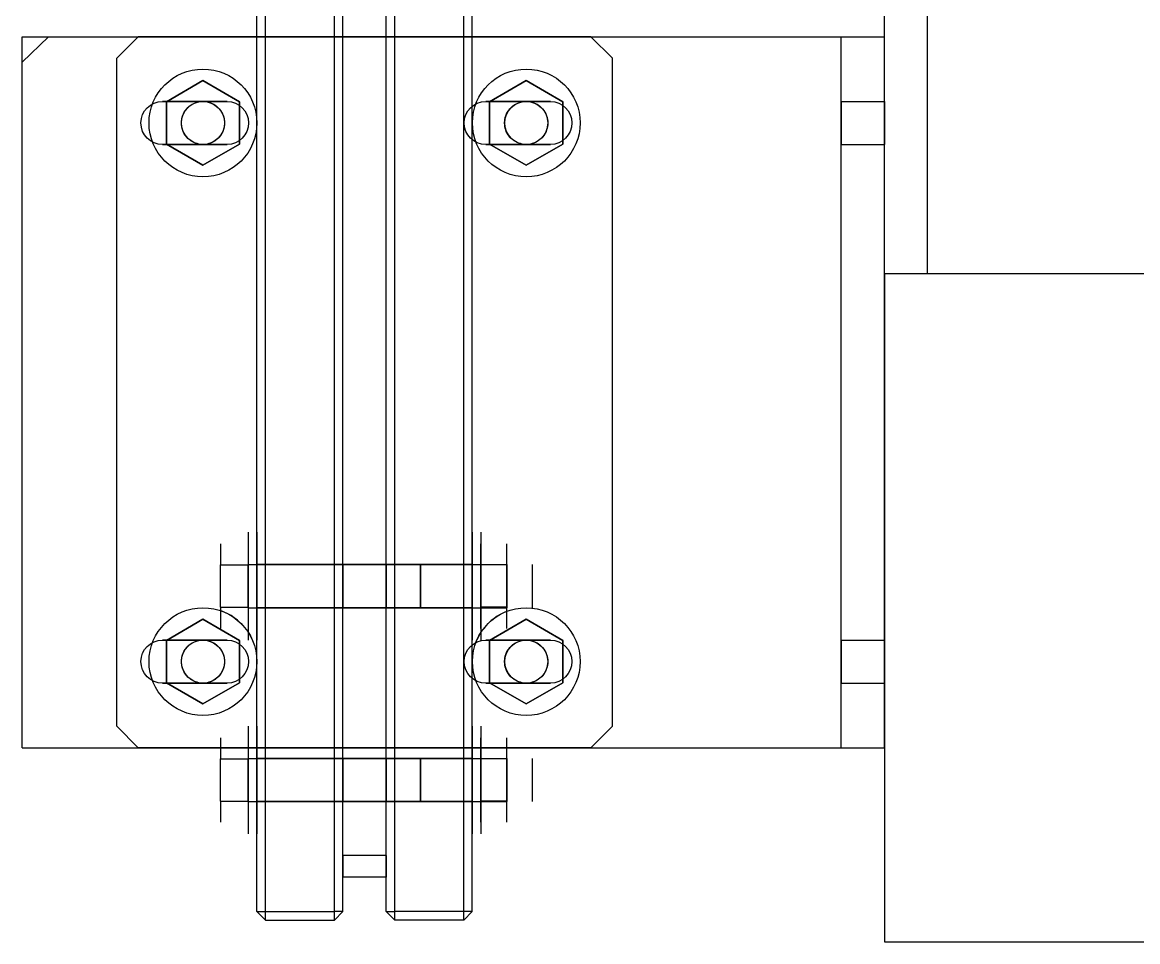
# Model space of a CAD drawing. Extents: x 0 to 2438, y 0 to 2056.
# Drawn here: x 1337.6 to 1467, y 1138.6 to 1245.3 of the extents above; entities that cross this region are included whole.
import ezdxf

# ---------------------------------------------------------------- set-up
doc = ezdxf.new("R2010")
doc.units = 0
doc.layers.get('0').update_dxf_attribs({"linetype": 'CONTINUOUS'})

msp = doc.modelspace()

# ---------------------------------------------------------------- linework, layer by layer
at = {"color": 253}
for p, q in [((1364.77, 1142.13), (1364.77, 1572.63)), ((1365.77, 1142.13), (1365.77, 1572.63)), ((1373.77, 1142.13), (1373.77, 1572.63)), ((1374.77, 1142.13), (1374.77, 1572.63)), ((1379.77, 1142.13), (1379.77, 1572.63)), ((1380.77, 1142.13), (1380.77, 1572.63)), ((1388.77, 1142.13), (1388.77, 1572.63)), ((1389.77, 1142.13), (1389.77, 1572.63)), ((1374.77, 1148.63), (1374.77, 1301.13)), ((1374.77, 1243.63), (1374.77, 1301.13)), ((1379.77, 1243.63), (1379.77, 1301.13)), ((1437.58, 1216.13), (1437.58, 1261.13)), ((1442.58, 1216.13), (1442.58, 1261.13)), ((1337.57, 1240.67), (1340.61, 1243.63)), ((1337.57, 1161.13), (1337.57, 1243.63)), ((1337.57, 1243.63), (1437.58, 1243.63)), ((1348.52, 1241.13), (1351.02, 1243.63)), ((1403.52, 1243.63), (1351.02, 1243.63)), ((1403.52, 1243.63), (1351.02, 1243.63)), ((1364.77, 1243.63), (1374.77, 1243.63)), ((1374.77, 1161.13), (1374.77, 1243.63)), ((1374.77, 1243.63), (1379.77, 1243.63)), ((1379.77, 1243.63), (1389.77, 1243.63)), ((1379.77, 1161.13), (1379.77, 1243.63)), ((1403.52, 1243.63), (1406.02, 1241.13)), ((1432.57, 1161.13), (1432.57, 1243.63)), ((1437.58, 1161.13), (1437.58, 1243.63)), ((1437.58, 1161.13), (1437.58, 1243.63)), ((1348.52, 1163.63), (1348.52, 1241.13)), ((1406.02, 1163.63), (1406.02, 1241.13)), ((1354.28, 1236.09), (1358.53, 1238.54)), ((1354.28, 1236.09), (1358.53, 1238.54)), ((1358.53, 1238.54), (1354.28, 1236.09)), ((1362.78, 1236.09), (1358.53, 1238.54)), ((1362.78, 1236.09), (1358.53, 1238.54)), ((1358.53, 1238.54), (1362.78, 1236.09)), ((1391.78, 1236.09), (1396.03, 1238.54)), ((1391.78, 1236.09), (1396.03, 1238.54)), ((1396.03, 1238.54), (1391.78, 1236.09)), ((1400.28, 1236.09), (1396.03, 1238.54)), ((1400.28, 1236.09), (1396.03, 1238.54)), ((1396.03, 1238.54), (1400.28, 1236.09)), ((1361.33, 1236.13), (1353.83, 1236.13)), ((1353.83, 1236.13), (1361.33, 1236.13)), ((1354.28, 1236.09), (1354.28, 1231.18)), ((1354.28, 1236.09), (1354.28, 1231.18)), ((1354.28, 1231.18), (1354.28, 1236.09)), ((1362.78, 1236.09), (1362.78, 1231.18)), ((1362.78, 1236.09), (1362.78, 1231.18)), ((1362.78, 1231.18), (1362.78, 1236.09)), ((1398.83, 1236.13), (1391.33, 1236.13)), ((1391.33, 1236.13), (1398.83, 1236.13)), ((1391.78, 1236.09), (1391.78, 1231.18)), ((1391.78, 1236.09), (1391.78, 1231.18)), ((1391.78, 1231.18), (1391.78, 1236.09)), ((1400.28, 1236.09), (1400.28, 1231.18)), ((1400.28, 1236.09), (1400.28, 1231.18)), ((1400.28, 1231.18), (1400.28, 1236.09)), ((1432.57, 1236.13), (1432.57, 1231.13)), ((1432.57, 1236.13), (1437.58, 1236.13)), ((1432.57, 1236.13), (1437.58, 1236.13)), ((1432.57, 1231.13), (1432.57, 1236.13)), ((1437.58, 1236.13), (1437.58, 1231.13)), ((1437.58, 1231.13), (1437.58, 1236.13)), ((1361.33, 1231.13), (1353.83, 1231.13)), ((1353.83, 1231.13), (1361.33, 1231.13)), ((1358.53, 1228.73), (1354.28, 1231.18)), ((1358.53, 1228.73), (1354.28, 1231.18)), ((1354.28, 1231.18), (1358.53, 1228.73)), ((1358.53, 1228.73), (1362.78, 1231.18)), ((1358.53, 1228.73), (1362.78, 1231.18)), ((1362.78, 1231.18), (1358.53, 1228.73)), ((1398.83, 1231.13), (1391.33, 1231.13)), ((1391.33, 1231.13), (1398.83, 1231.13)), ((1396.03, 1228.73), (1391.78, 1231.18)), ((1396.03, 1228.73), (1391.78, 1231.18)), ((1391.78, 1231.18), (1396.03, 1228.73)), ((1396.03, 1228.73), (1400.28, 1231.18)), ((1396.03, 1228.73), (1400.28, 1231.18)), ((1400.28, 1231.18), (1396.03, 1228.73)), ((1432.57, 1231.13), (1437.58, 1231.13)), ((1432.57, 1231.13), (1437.58, 1231.13)), ((1442.58, 1216.13), (1437.58, 1216.13)), ((2437.57, 1216.13), (1437.58, 1216.13)), ((1437.58, 1216.13), (1437.58, 1138.63)), ((1363.77, 1186.13), (1363.77, 1173.63)), ((1364.77, 1179.88), (1364.77, 1186.13)), ((1364.77, 1186.13), (1364.77, 1173.63)), ((1389.77, 1179.88), (1389.77, 1186.13)), ((1389.77, 1186.13), (1389.77, 1173.63)), ((1390.77, 1186.13), (1390.77, 1173.63)), ((1360.57, 1184.79), (1360.57, 1182.34)), ((1363.77, 1184.79), (1363.77, 1182.34)), ((1363.77, 1184.79), (1363.77, 1182.34)), ((1390.77, 1182.34), (1390.77, 1184.79)), ((1390.77, 1182.34), (1390.77, 1184.79)), ((1393.77, 1182.34), (1393.77, 1184.79)), ((1360.57, 1177.43), (1360.57, 1182.34)), ((1360.57, 1182.34), (1363.77, 1182.34)), ((1363.77, 1179.88), (1363.77, 1182.38)), ((1363.77, 1182.38), (1363.77, 1177.38)), ((1363.77, 1182.34), (1363.77, 1182.38)), ((1363.77, 1182.38), (1363.77, 1182.34)), ((1363.77, 1182.38), (1364.77, 1182.38)), ((1363.77, 1182.38), (1383.77, 1182.38)), ((1363.77, 1182.34), (1363.77, 1181.52)), ((1363.77, 1181.52), (1363.77, 1182.34)), ((1363.77, 1177.43), (1363.77, 1182.34)), ((1363.77, 1177.43), (1363.77, 1182.34)), ((1363.77, 1181.52), (1363.77, 1180.7)), ((1363.77, 1180.7), (1363.77, 1181.52)), ((1364.77, 1179.88), (1364.77, 1182.38)), ((1364.77, 1182.38), (1364.77, 1177.38)), ((1364.77, 1179.88), (1364.77, 1182.38)), ((1364.77, 1182.38), (1364.77, 1177.38)), ((1374.77, 1182.38), (1364.77, 1182.38)), ((1374.77, 1179.88), (1374.77, 1182.38)), ((1374.77, 1182.38), (1374.77, 1177.38)), ((1374.77, 1179.88), (1374.77, 1182.38)), ((1374.77, 1182.38), (1374.77, 1177.38)), ((1379.77, 1182.38), (1374.77, 1182.38)), ((1379.77, 1179.88), (1379.77, 1182.38)), ((1379.77, 1182.38), (1379.77, 1177.38)), ((1379.77, 1179.88), (1379.77, 1182.38)), ((1379.77, 1182.38), (1379.77, 1177.38)), ((1389.77, 1182.38), (1379.77, 1182.38)), ((1383.77, 1177.38), (1383.77, 1182.38)), ((1383.77, 1182.38), (1383.77, 1179.88)), ((1383.77, 1182.38), (1393.77, 1182.38)), ((1389.77, 1179.88), (1389.77, 1182.38)), ((1389.77, 1182.38), (1389.77, 1177.38)), ((1389.77, 1179.88), (1389.77, 1182.38)), ((1389.77, 1182.38), (1389.77, 1177.38)), ((1389.77, 1182.38), (1390.77, 1182.38)), ((1390.77, 1179.88), (1390.77, 1182.38)), ((1390.77, 1182.38), (1390.77, 1177.38)), ((1390.77, 1179.88), (1390.77, 1182.38)), ((1390.77, 1182.38), (1390.77, 1177.38)), ((1390.77, 1182.38), (1393.77, 1182.38)), ((1390.77, 1182.34), (1390.77, 1177.43)), ((1393.77, 1182.34), (1390.77, 1182.34)), ((1390.77, 1182.34), (1390.77, 1177.43)), ((1393.77, 1179.88), (1393.77, 1182.38)), ((1393.77, 1182.38), (1393.77, 1177.38)), ((1393.77, 1182.34), (1393.77, 1177.43)), ((1396.77, 1177.38), (1396.77, 1182.38)), ((1363.77, 1180.7), (1363.77, 1179.88)), ((1363.77, 1179.07), (1363.77, 1180.7)), ((1363.77, 1177.38), (1363.77, 1179.88)), ((1363.77, 1179.88), (1363.77, 1179.07)), ((1363.77, 1178.24), (1363.77, 1179.07)), ((1363.77, 1179.07), (1363.77, 1178.24)), ((1364.77, 1177.38), (1364.77, 1179.88)), ((1364.77, 1173.63), (1364.77, 1179.88)), ((1364.77, 1177.38), (1364.77, 1179.88)), ((1374.77, 1177.38), (1374.77, 1179.88)), ((1374.77, 1177.38), (1374.77, 1179.88)), ((1379.77, 1177.38), (1379.77, 1179.88)), ((1379.77, 1177.38), (1379.77, 1179.88)), ((1383.77, 1179.88), (1383.77, 1177.38)), ((1389.77, 1177.38), (1389.77, 1179.88)), ((1389.77, 1173.63), (1389.77, 1179.88)), ((1389.77, 1177.38), (1389.77, 1179.88)), ((1390.77, 1177.38), (1390.77, 1179.88)), ((1390.77, 1177.38), (1390.77, 1179.88)), ((1393.77, 1177.38), (1393.77, 1179.88)), ((1360.57, 1177.43), (1360.57, 1174.98)), ((1360.57, 1177.43), (1363.77, 1177.43)), ((1363.77, 1177.43), (1363.77, 1178.24)), ((1363.77, 1178.24), (1363.77, 1177.43)), ((1363.77, 1177.43), (1363.77, 1177.38)), ((1363.77, 1177.38), (1363.77, 1177.43)), ((1363.77, 1177.43), (1363.77, 1174.98)), ((1363.77, 1177.43), (1363.77, 1174.98)), ((1393.77, 1177.43), (1390.77, 1177.43)), ((1390.77, 1174.98), (1390.77, 1177.43)), ((1390.77, 1174.98), (1390.77, 1177.43)), ((1393.77, 1174.98), (1393.77, 1177.43)), ((1363.77, 1177.38), (1364.77, 1177.38)), ((1363.77, 1177.38), (1383.77, 1177.38)), ((1374.77, 1177.38), (1364.77, 1177.38)), ((1379.77, 1177.38), (1374.77, 1177.38)), ((1389.77, 1177.38), (1379.77, 1177.38)), ((1383.77, 1177.38), (1393.77, 1177.38)), ((1389.77, 1177.38), (1390.77, 1177.38)), ((1390.77, 1177.38), (1393.77, 1177.38)), ((1354.28, 1173.59), (1358.53, 1176.04)), ((1354.28, 1173.59), (1358.53, 1176.04)), ((1358.53, 1176.04), (1354.28, 1173.59)), ((1362.78, 1173.59), (1358.53, 1176.04)), ((1362.78, 1173.59), (1358.53, 1176.04)), ((1358.53, 1176.04), (1362.78, 1173.59)), ((1391.78, 1173.59), (1396.03, 1176.04)), ((1391.78, 1173.59), (1396.03, 1176.04)), ((1396.03, 1176.04), (1391.78, 1173.59)), ((1400.28, 1173.59), (1396.03, 1176.04)), ((1400.28, 1173.59), (1396.03, 1176.04)), ((1396.03, 1176.04), (1400.28, 1173.59)), ((1361.33, 1173.63), (1353.83, 1173.63)), ((1353.83, 1173.63), (1361.33, 1173.63)), ((1354.28, 1173.59), (1354.28, 1168.68)), ((1354.28, 1173.59), (1354.28, 1168.68)), ((1354.28, 1168.68), (1354.28, 1173.59)), ((1362.78, 1173.59), (1362.78, 1168.68)), ((1362.78, 1173.59), (1362.78, 1168.68)), ((1362.78, 1168.68), (1362.78, 1173.59)), ((1398.83, 1173.63), (1391.33, 1173.63)), ((1391.33, 1173.63), (1398.83, 1173.63)), ((1391.78, 1173.59), (1391.78, 1168.68)), ((1391.78, 1173.59), (1391.78, 1168.68)), ((1391.78, 1168.68), (1391.78, 1173.59)), ((1400.28, 1173.59), (1400.28, 1168.68)), ((1400.28, 1173.59), (1400.28, 1168.68)), ((1400.28, 1168.68), (1400.28, 1173.59)), ((1432.57, 1173.63), (1432.57, 1168.63)), ((1432.57, 1173.63), (1437.58, 1173.63)), ((1432.57, 1173.63), (1437.58, 1173.63)), ((1432.57, 1168.63), (1432.57, 1173.63)), ((1437.58, 1173.63), (1437.58, 1168.63)), ((1437.58, 1168.63), (1437.58, 1173.63)), ((1361.33, 1168.63), (1353.83, 1168.63)), ((1353.83, 1168.63), (1361.33, 1168.63)), ((1358.53, 1166.23), (1354.28, 1168.68)), ((1358.53, 1166.23), (1354.28, 1168.68)), ((1354.28, 1168.68), (1358.53, 1166.23)), ((1358.53, 1166.23), (1362.78, 1168.68)), ((1358.53, 1166.23), (1362.78, 1168.68)), ((1362.78, 1168.68), (1358.53, 1166.23)), ((1398.83, 1168.63), (1391.33, 1168.63)), ((1391.33, 1168.63), (1398.83, 1168.63)), ((1396.03, 1166.23), (1391.78, 1168.68)), ((1396.03, 1166.23), (1391.78, 1168.68)), ((1391.78, 1168.68), (1396.03, 1166.23)), ((1396.03, 1166.23), (1400.28, 1168.68)), ((1396.03, 1166.23), (1400.28, 1168.68)), ((1400.28, 1168.68), (1396.03, 1166.23)), ((1432.57, 1168.63), (1437.58, 1168.63)), ((1432.57, 1168.63), (1437.58, 1168.63)), ((1348.52, 1163.63), (1351.02, 1161.13)), ((1363.77, 1163.63), (1363.77, 1151.13)), ((1364.77, 1157.38), (1364.77, 1163.63)), ((1364.77, 1163.63), (1364.77, 1151.13)), ((1389.77, 1157.38), (1389.77, 1163.63)), ((1389.77, 1163.63), (1389.77, 1151.13)), ((1390.77, 1163.63), (1390.77, 1151.13)), ((1403.52, 1161.13), (1406.02, 1163.63)), ((1360.57, 1162.29), (1360.57, 1159.84)), ((1363.77, 1162.29), (1363.77, 1159.84)), ((1363.77, 1162.29), (1363.77, 1159.84)), ((1390.77, 1159.84), (1390.77, 1162.29)), ((1390.77, 1159.84), (1390.77, 1162.29)), ((1393.77, 1159.84), (1393.77, 1162.29)), ((1337.57, 1161.13), (1437.58, 1161.13)), ((1403.52, 1161.13), (1351.02, 1161.13)), ((1351.02, 1161.13), (1403.52, 1161.13)), ((1374.77, 1161.13), (1360.57, 1161.13)), ((1379.77, 1161.13), (1374.77, 1161.13)), ((1374.77, 1148.63), (1374.77, 1161.13)), ((1393.77, 1161.13), (1379.77, 1161.13)), ((1379.77, 1148.63), (1379.77, 1161.13)), ((1360.57, 1154.93), (1360.57, 1159.84)), ((1360.57, 1159.84), (1363.77, 1159.84)), ((1363.77, 1157.38), (1363.77, 1159.88)), ((1363.77, 1159.88), (1363.77, 1154.88)), ((1363.77, 1159.84), (1363.77, 1159.88)), ((1363.77, 1159.88), (1363.77, 1159.84)), ((1363.77, 1159.88), (1364.77, 1159.88)), ((1363.77, 1159.88), (1383.77, 1159.88)), ((1363.77, 1159.84), (1363.77, 1159.03)), ((1363.77, 1159.03), (1363.77, 1159.84)), ((1363.77, 1154.93), (1363.77, 1159.84)), ((1363.77, 1154.93), (1363.77, 1159.84)), ((1364.77, 1157.38), (1364.77, 1159.88)), ((1364.77, 1159.88), (1364.77, 1154.88)), ((1364.77, 1157.38), (1364.77, 1159.88)), ((1364.77, 1159.88), (1364.77, 1154.88)), ((1374.77, 1159.88), (1364.77, 1159.88)), ((1374.77, 1157.38), (1374.77, 1159.88)), ((1374.77, 1159.88), (1374.77, 1154.88)), ((1374.77, 1157.38), (1374.77, 1159.88)), ((1374.77, 1159.88), (1374.77, 1154.88)), ((1379.77, 1159.88), (1374.77, 1159.88)), ((1379.77, 1157.38), (1379.77, 1159.88)), ((1379.77, 1159.88), (1379.77, 1154.88)), ((1379.77, 1157.38), (1379.77, 1159.88)), ((1379.77, 1159.88), (1379.77, 1154.88)), ((1389.77, 1159.88), (1379.77, 1159.88)), ((1383.77, 1154.88), (1383.77, 1159.88)), ((1383.77, 1159.88), (1383.77, 1157.38)), ((1383.77, 1159.88), (1393.77, 1159.88)), ((1389.77, 1157.38), (1389.77, 1159.88)), ((1389.77, 1159.88), (1389.77, 1154.88)), ((1389.77, 1157.38), (1389.77, 1159.88)), ((1389.77, 1159.88), (1389.77, 1154.88)), ((1389.77, 1159.88), (1390.77, 1159.88)), ((1390.77, 1157.38), (1390.77, 1159.88)), ((1390.77, 1159.88), (1390.77, 1154.88)), ((1390.77, 1157.38), (1390.77, 1159.88)), ((1390.77, 1159.88), (1390.77, 1154.88)), ((1390.77, 1159.88), (1393.77, 1159.88)), ((1390.77, 1159.84), (1390.77, 1154.93)), ((1393.77, 1159.84), (1390.77, 1159.84)), ((1390.77, 1159.84), (1390.77, 1154.93)), ((1393.77, 1157.38), (1393.77, 1159.88)), ((1393.77, 1159.88), (1393.77, 1154.88)), ((1393.77, 1159.84), (1393.77, 1154.93)), ((1396.77, 1154.88), (1396.77, 1159.88)), ((1363.77, 1159.03), (1363.77, 1158.19)), ((1363.77, 1158.19), (1363.77, 1159.03)), ((1363.77, 1158.19), (1363.77, 1157.38)), ((1363.77, 1156.57), (1363.77, 1158.19)), ((1363.77, 1154.88), (1363.77, 1157.38)), ((1363.77, 1157.38), (1363.77, 1156.57)), ((1364.77, 1154.88), (1364.77, 1157.38)), ((1364.77, 1151.13), (1364.77, 1157.38)), ((1364.77, 1154.88), (1364.77, 1157.38)), ((1374.77, 1154.88), (1374.77, 1157.38)), ((1374.77, 1154.88), (1374.77, 1157.38)), ((1379.77, 1154.88), (1379.77, 1157.38)), ((1379.77, 1154.88), (1379.77, 1157.38)), ((1383.77, 1157.38), (1383.77, 1154.88)), ((1389.77, 1154.88), (1389.77, 1157.38)), ((1389.77, 1151.13), (1389.77, 1157.38)), ((1389.77, 1154.88), (1389.77, 1157.38)), ((1390.77, 1154.88), (1390.77, 1157.38)), ((1390.77, 1154.88), (1390.77, 1157.38)), ((1393.77, 1154.88), (1393.77, 1157.38)), ((1363.77, 1155.74), (1363.77, 1156.57)), ((1363.77, 1156.57), (1363.77, 1155.74)), ((1363.77, 1154.93), (1363.77, 1155.74)), ((1363.77, 1155.74), (1363.77, 1154.93)), ((1360.57, 1154.93), (1360.57, 1152.48)), ((1360.57, 1154.93), (1363.77, 1154.93)), ((1363.77, 1154.93), (1363.77, 1154.88)), ((1363.77, 1154.88), (1363.77, 1154.93)), ((1363.77, 1154.93), (1363.77, 1152.48)), ((1363.77, 1154.93), (1363.77, 1152.48)), ((1363.77, 1154.88), (1364.77, 1154.88)), ((1363.77, 1154.88), (1383.77, 1154.88)), ((1374.77, 1154.88), (1364.77, 1154.88)), ((1379.77, 1154.88), (1374.77, 1154.88)), ((1389.77, 1154.88), (1379.77, 1154.88)), ((1383.77, 1154.88), (1393.77, 1154.88)), ((1389.77, 1154.88), (1390.77, 1154.88)), ((1393.77, 1154.93), (1390.77, 1154.93)), ((1390.77, 1152.48), (1390.77, 1154.93)), ((1390.77, 1152.48), (1390.77, 1154.93)), ((1390.77, 1154.88), (1393.77, 1154.88)), ((1393.77, 1152.48), (1393.77, 1154.93)), ((1374.77, 1148.63), (1374.77, 1146.13)), ((1379.77, 1148.63), (1374.77, 1148.63)), ((1379.77, 1148.63), (1379.77, 1146.13)), ((1379.77, 1146.13), (1374.77, 1146.13)), ((1365.77, 1141.13), (1364.77, 1142.13)), ((1364.77, 1142.13), (1365.77, 1142.13)), ((1365.77, 1141.13), (1365.77, 1142.13)), ((1365.77, 1142.13), (1373.77, 1142.13)), ((1373.77, 1141.13), (1373.77, 1142.13)), ((1373.77, 1141.13), (1374.77, 1142.13)), ((1374.77, 1142.13), (1373.77, 1142.13)), ((1380.77, 1141.13), (1379.77, 1142.13)), ((1379.77, 1142.13), (1380.77, 1142.13)), ((1388.77, 1142.13), (1380.77, 1142.13)), ((1380.77, 1141.13), (1380.77, 1142.13)), ((1388.77, 1141.13), (1389.77, 1142.13)), ((1389.77, 1142.13), (1388.77, 1142.13)), ((1388.77, 1141.13), (1388.77, 1142.13)), ((1365.77, 1141.13), (1373.77, 1141.13)), ((1388.77, 1141.13), (1380.77, 1141.13)), ((1437.58, 1138.63), (2437.57, 1138.63))]:
    msp.add_line(p, q, dxfattribs=at)
for points in [[(1352.27, 1233.63), (1352.27, 1237.09), (1355.08, 1239.88), (1358.53, 1239.88)], [(1352.27, 1233.63), (1352.27, 1237.09), (1355.08, 1239.88), (1358.53, 1239.88)], [(1352.27, 1233.63), (1352.27, 1237.09), (1355.08, 1239.88), (1358.53, 1239.88)], [(1358.53, 1239.88), (1361.98, 1239.88), (1364.78, 1237.09), (1364.78, 1233.63)], [(1358.53, 1239.88), (1361.98, 1239.88), (1364.78, 1237.09), (1364.78, 1233.63)], [(1358.53, 1239.88), (1361.98, 1239.88), (1364.78, 1237.09), (1364.78, 1233.63)], [(1389.78, 1233.63), (1389.78, 1237.09), (1392.57, 1239.88), (1396.03, 1239.88)], [(1389.78, 1233.63), (1389.78, 1237.09), (1392.57, 1239.88), (1396.03, 1239.88)], [(1389.78, 1233.63), (1389.78, 1237.09), (1392.57, 1239.88), (1396.03, 1239.88)], [(1396.03, 1239.88), (1399.48, 1239.88), (1402.28, 1237.09), (1402.28, 1233.63)], [(1396.03, 1239.88), (1399.48, 1239.88), (1402.28, 1237.09), (1402.28, 1233.63)], [(1396.03, 1239.88), (1399.48, 1239.88), (1402.28, 1237.09), (1402.28, 1233.63)], [(1351.33, 1233.63), (1351.33, 1235.02), (1352.44, 1236.13), (1353.83, 1236.13)], [(1351.33, 1233.63), (1351.33, 1235.02), (1352.44, 1236.13), (1353.83, 1236.13)], [(1356.02, 1233.63), (1356.02, 1235.02), (1357.14, 1236.13), (1358.53, 1236.13)], [(1356.02, 1233.63), (1356.02, 1235.02), (1357.14, 1236.13), (1358.53, 1236.13)], [(1356.02, 1233.63), (1356.02, 1235.02), (1357.14, 1236.13), (1358.53, 1236.13)], [(1356.02, 1233.63), (1356.02, 1235.02), (1357.14, 1236.13), (1358.53, 1236.13)], [(1356.02, 1233.63), (1356.02, 1235.02), (1357.14, 1236.13), (1358.53, 1236.13)], [(1356.02, 1233.63), (1356.02, 1235.02), (1357.14, 1236.13), (1358.53, 1236.13)], [(1356.02, 1233.63), (1356.02, 1235.02), (1357.14, 1236.13), (1358.53, 1236.13)], [(1356.02, 1233.63), (1356.02, 1235.02), (1357.14, 1236.13), (1358.52, 1236.13)], [(1356.02, 1233.63), (1356.02, 1235.02), (1357.14, 1236.13), (1358.52, 1236.13)], [(1356.64, 1235.28), (1357.01, 1235.7), (1357.5, 1235.98), (1358.05, 1236.09)], [(1358.05, 1236.09), (1358.36, 1236.15), (1358.69, 1236.15), (1359.01, 1236.09)], [(1358.52, 1236.13), (1359.9, 1236.13), (1361.02, 1235.02), (1361.02, 1233.63)], [(1358.52, 1236.13), (1359.9, 1236.13), (1361.02, 1235.02), (1361.02, 1233.63)], [(1358.53, 1236.13), (1359.91, 1236.13), (1361.03, 1235.02), (1361.03, 1233.63)], [(1358.53, 1236.13), (1359.91, 1236.13), (1361.03, 1235.02), (1361.03, 1233.63)], [(1358.53, 1236.13), (1359.91, 1236.13), (1361.03, 1235.02), (1361.03, 1233.63)], [(1358.53, 1236.13), (1359.91, 1236.13), (1361.03, 1235.02), (1361.03, 1233.63)], [(1358.53, 1236.13), (1359.91, 1236.13), (1361.03, 1235.02), (1361.03, 1233.63)], [(1358.53, 1236.13), (1359.91, 1236.13), (1361.03, 1235.02), (1361.03, 1233.63)], [(1358.53, 1236.13), (1359.91, 1236.13), (1361.03, 1235.02), (1361.03, 1233.63)], [(1359.01, 1236.09), (1359.55, 1235.98), (1360.05, 1235.7), (1360.41, 1235.28)], [(1361.33, 1236.13), (1362.71, 1236.13), (1363.82, 1235.02), (1363.82, 1233.63)], [(1361.33, 1236.13), (1362.71, 1236.13), (1363.82, 1235.02), (1363.82, 1233.63)], [(1388.83, 1233.63), (1388.83, 1235.02), (1389.94, 1236.13), (1391.33, 1236.13)], [(1388.83, 1233.63), (1388.83, 1235.02), (1389.94, 1236.13), (1391.33, 1236.13)], [(1393.52, 1233.63), (1393.52, 1235.02), (1394.64, 1236.13), (1396.02, 1236.13)], [(1393.52, 1233.63), (1393.52, 1235.02), (1394.64, 1236.13), (1396.02, 1236.13)], [(1393.53, 1233.63), (1393.53, 1235.02), (1394.64, 1236.13), (1396.03, 1236.13)], [(1393.53, 1233.63), (1393.53, 1235.02), (1394.64, 1236.13), (1396.03, 1236.13)], [(1393.53, 1233.63), (1393.53, 1235.02), (1394.64, 1236.13), (1396.03, 1236.13)], [(1393.53, 1233.63), (1393.53, 1235.02), (1394.64, 1236.13), (1396.03, 1236.13)], [(1393.53, 1233.63), (1393.53, 1235.02), (1394.64, 1236.13), (1396.03, 1236.13)], [(1393.53, 1233.63), (1393.53, 1235.02), (1394.64, 1236.13), (1396.03, 1236.13)], [(1393.53, 1233.63), (1393.53, 1235.02), (1394.64, 1236.13), (1396.03, 1236.13)], [(1394.14, 1235.28), (1394.51, 1235.7), (1395, 1235.98), (1395.55, 1236.09)], [(1395.55, 1236.09), (1395.86, 1236.15), (1396.19, 1236.15), (1396.51, 1236.09)], [(1396.02, 1236.13), (1397.4, 1236.13), (1398.52, 1235.02), (1398.52, 1233.63)], [(1396.02, 1236.13), (1397.4, 1236.13), (1398.52, 1235.02), (1398.52, 1233.63)], [(1396.03, 1236.13), (1397.41, 1236.13), (1398.52, 1235.02), (1398.52, 1233.63)], [(1396.03, 1236.13), (1397.41, 1236.13), (1398.52, 1235.02), (1398.52, 1233.63)], [(1396.03, 1236.13), (1397.41, 1236.13), (1398.52, 1235.02), (1398.52, 1233.63)], [(1396.03, 1236.13), (1397.41, 1236.13), (1398.52, 1235.02), (1398.52, 1233.63)], [(1396.03, 1236.13), (1397.41, 1236.13), (1398.52, 1235.02), (1398.52, 1233.63)], [(1396.03, 1236.13), (1397.41, 1236.13), (1398.52, 1235.02), (1398.52, 1233.63)], [(1396.03, 1236.13), (1397.41, 1236.13), (1398.52, 1235.02), (1398.52, 1233.63)], [(1396.51, 1236.09), (1397.05, 1235.98), (1397.55, 1235.7), (1397.91, 1235.28)], [(1398.83, 1236.13), (1400.21, 1236.13), (1401.33, 1235.02), (1401.33, 1233.63)], [(1398.83, 1236.13), (1400.21, 1236.13), (1401.33, 1235.02), (1401.33, 1233.63)], [(1356.16, 1232.82), (1355.98, 1233.35), (1355.98, 1233.92), (1356.16, 1234.45)], [(1356.16, 1234.45), (1356.27, 1234.75), (1356.43, 1235.03), (1356.64, 1235.28)], [(1360.41, 1235.28), (1360.62, 1235.03), (1360.79, 1234.75), (1360.89, 1234.45)], [(1360.89, 1234.45), (1360.98, 1234.18), (1361.03, 1233.91), (1361.03, 1233.63)], [(1393.66, 1232.82), (1393.48, 1233.35), (1393.48, 1233.92), (1393.66, 1234.45)], [(1393.66, 1234.45), (1393.77, 1234.75), (1393.93, 1235.03), (1394.14, 1235.28)], [(1397.91, 1235.28), (1398.12, 1235.03), (1398.28, 1234.75), (1398.39, 1234.45)], [(1398.39, 1234.45), (1398.48, 1234.18), (1398.52, 1233.91), (1398.52, 1233.63)], [(1353.83, 1231.13), (1352.44, 1231.13), (1351.33, 1232.25), (1351.33, 1233.63)], [(1353.83, 1231.13), (1352.44, 1231.13), (1351.33, 1232.25), (1351.33, 1233.63)], [(1358.53, 1227.38), (1355.08, 1227.38), (1352.27, 1230.18), (1352.27, 1233.63)], [(1358.53, 1227.38), (1355.08, 1227.38), (1352.27, 1230.18), (1352.27, 1233.63)], [(1358.53, 1227.38), (1355.08, 1227.38), (1352.27, 1230.18), (1352.27, 1233.63)], [(1358.53, 1231.13), (1357.14, 1231.13), (1356.02, 1232.25), (1356.02, 1233.63)], [(1358.53, 1231.13), (1357.14, 1231.13), (1356.02, 1232.25), (1356.02, 1233.63)], [(1358.53, 1231.13), (1357.14, 1231.13), (1356.02, 1232.25), (1356.02, 1233.63)], [(1358.53, 1231.13), (1357.14, 1231.13), (1356.02, 1232.25), (1356.02, 1233.63)], [(1358.53, 1231.13), (1357.14, 1231.13), (1356.02, 1232.25), (1356.02, 1233.63)], [(1358.53, 1231.13), (1357.14, 1231.13), (1356.02, 1232.25), (1356.02, 1233.63)], [(1358.53, 1231.13), (1357.14, 1231.13), (1356.02, 1232.25), (1356.02, 1233.63)], [(1358.52, 1231.13), (1357.14, 1231.13), (1356.02, 1232.25), (1356.02, 1233.63)], [(1358.52, 1231.13), (1357.14, 1231.13), (1356.02, 1232.25), (1356.02, 1233.63)], [(1361.02, 1233.63), (1361.02, 1232.25), (1359.9, 1231.13), (1358.52, 1231.13)], [(1361.02, 1233.63), (1361.02, 1232.25), (1359.9, 1231.13), (1358.52, 1231.13)], [(1364.78, 1233.63), (1364.78, 1230.18), (1361.98, 1227.38), (1358.53, 1227.38)], [(1361.03, 1233.63), (1361.03, 1232.25), (1359.91, 1231.13), (1358.53, 1231.13)], [(1361.03, 1233.63), (1361.03, 1232.25), (1359.91, 1231.13), (1358.53, 1231.13)], [(1361.03, 1233.63), (1361.03, 1232.25), (1359.91, 1231.13), (1358.53, 1231.13)], [(1361.03, 1233.63), (1361.03, 1232.25), (1359.91, 1231.13), (1358.53, 1231.13)], [(1364.78, 1233.63), (1364.78, 1230.18), (1361.98, 1227.38), (1358.53, 1227.38)], [(1364.78, 1233.63), (1364.78, 1230.18), (1361.98, 1227.38), (1358.53, 1227.38)], [(1361.03, 1233.63), (1361.03, 1232.25), (1359.91, 1231.13), (1358.53, 1231.13)], [(1361.03, 1233.63), (1361.03, 1232.25), (1359.91, 1231.13), (1358.53, 1231.13)], [(1361.03, 1233.63), (1361.03, 1232.25), (1359.91, 1231.13), (1358.53, 1231.13)], [(1361.03, 1233.63), (1361.03, 1233.36), (1360.98, 1233.09), (1360.89, 1232.82)], [(1363.82, 1233.63), (1363.82, 1232.25), (1362.71, 1231.13), (1361.33, 1231.13)], [(1363.82, 1233.63), (1363.82, 1232.25), (1362.71, 1231.13), (1361.33, 1231.13)], [(1364.78, 1233.63), (1364.78, 1233.72), (1364.77, 1233.8), (1364.77, 1233.88)], [(1364.77, 1233.39), (1364.77, 1233.47), (1364.78, 1233.55), (1364.78, 1233.63)], [(1391.33, 1231.13), (1389.94, 1231.13), (1388.83, 1232.25), (1388.83, 1233.63)], [(1391.33, 1231.13), (1389.94, 1231.13), (1388.83, 1232.25), (1388.83, 1233.63)], [(1396.03, 1227.38), (1392.57, 1227.38), (1389.78, 1230.18), (1389.78, 1233.63)], [(1396.03, 1227.38), (1392.57, 1227.38), (1389.78, 1230.18), (1389.78, 1233.63)], [(1396.03, 1227.38), (1392.57, 1227.38), (1389.78, 1230.18), (1389.78, 1233.63)], [(1396.02, 1231.13), (1394.64, 1231.13), (1393.52, 1232.25), (1393.52, 1233.63)], [(1396.02, 1231.13), (1394.64, 1231.13), (1393.52, 1232.25), (1393.52, 1233.63)], [(1396.03, 1231.13), (1394.64, 1231.13), (1393.53, 1232.25), (1393.53, 1233.63)], [(1396.03, 1231.13), (1394.64, 1231.13), (1393.53, 1232.25), (1393.53, 1233.63)], [(1396.03, 1231.13), (1394.64, 1231.13), (1393.53, 1232.25), (1393.53, 1233.63)], [(1396.03, 1231.13), (1394.64, 1231.13), (1393.53, 1232.25), (1393.53, 1233.63)], [(1396.03, 1231.13), (1394.64, 1231.13), (1393.53, 1232.25), (1393.53, 1233.63)], [(1396.03, 1231.13), (1394.64, 1231.13), (1393.53, 1232.25), (1393.53, 1233.63)], [(1396.03, 1231.13), (1394.64, 1231.13), (1393.53, 1232.25), (1393.53, 1233.63)], [(1398.52, 1233.63), (1398.52, 1232.25), (1397.4, 1231.13), (1396.02, 1231.13)], [(1398.52, 1233.63), (1398.52, 1232.25), (1397.4, 1231.13), (1396.02, 1231.13)], [(1402.28, 1233.63), (1402.28, 1230.18), (1399.48, 1227.38), (1396.03, 1227.38)], [(1398.52, 1233.63), (1398.52, 1232.25), (1397.41, 1231.13), (1396.03, 1231.13)], [(1398.52, 1233.63), (1398.52, 1232.25), (1397.41, 1231.13), (1396.03, 1231.13)], [(1398.52, 1233.63), (1398.52, 1232.25), (1397.41, 1231.13), (1396.03, 1231.13)], [(1398.52, 1233.63), (1398.52, 1232.25), (1397.41, 1231.13), (1396.03, 1231.13)], [(1402.28, 1233.63), (1402.28, 1230.18), (1399.48, 1227.38), (1396.03, 1227.38)], [(1402.28, 1233.63), (1402.28, 1230.18), (1399.48, 1227.38), (1396.03, 1227.38)], [(1398.52, 1233.63), (1398.52, 1232.25), (1397.41, 1231.13), (1396.03, 1231.13)], [(1398.52, 1233.63), (1398.52, 1232.25), (1397.41, 1231.13), (1396.03, 1231.13)], [(1398.52, 1233.63), (1398.52, 1232.25), (1397.41, 1231.13), (1396.03, 1231.13)], [(1398.52, 1233.63), (1398.52, 1233.36), (1398.48, 1233.09), (1398.39, 1232.82)], [(1401.33, 1233.63), (1401.33, 1232.25), (1400.21, 1231.13), (1398.83, 1231.13)], [(1401.33, 1233.63), (1401.33, 1232.25), (1400.21, 1231.13), (1398.83, 1231.13)], [(1356.64, 1231.99), (1356.43, 1232.24), (1356.27, 1232.52), (1356.16, 1232.82)], [(1358.05, 1231.18), (1357.5, 1231.29), (1357.01, 1231.57), (1356.64, 1231.99)], [(1360.41, 1231.99), (1360.05, 1231.57), (1359.55, 1231.29), (1359.01, 1231.18)], [(1360.89, 1232.82), (1360.79, 1232.52), (1360.62, 1232.24), (1360.41, 1231.99)], [(1394.14, 1231.99), (1393.93, 1232.24), (1393.77, 1232.52), (1393.66, 1232.82)], [(1395.55, 1231.18), (1395, 1231.29), (1394.51, 1231.57), (1394.14, 1231.99)], [(1397.91, 1231.99), (1397.55, 1231.57), (1397.05, 1231.29), (1396.51, 1231.18)], [(1398.39, 1232.82), (1398.28, 1232.52), (1398.12, 1232.24), (1397.91, 1231.99)], [(1359.01, 1231.18), (1358.69, 1231.12), (1358.36, 1231.12), (1358.05, 1231.18)], [(1396.51, 1231.18), (1396.19, 1231.12), (1395.86, 1231.12), (1395.55, 1231.18)], [(1352.27, 1171.13), (1352.27, 1174.58), (1355.08, 1177.38), (1358.53, 1177.38)], [(1352.27, 1171.13), (1352.27, 1174.58), (1355.08, 1177.38), (1358.53, 1177.38)], [(1352.27, 1171.13), (1352.27, 1174.58), (1355.08, 1177.38), (1358.53, 1177.38)], [(1358.53, 1177.38), (1361.98, 1177.38), (1364.78, 1174.58), (1364.78, 1171.13)], [(1358.53, 1177.38), (1361.98, 1177.38), (1364.78, 1174.58), (1364.78, 1171.13)], [(1358.53, 1177.38), (1361.98, 1177.38), (1364.78, 1174.58), (1364.78, 1171.13)], [(1363.45, 1174.98), (1362.71, 1175.93), (1361.71, 1176.64), (1360.57, 1177.04)], [(1389.78, 1171.13), (1389.78, 1174.58), (1392.57, 1177.38), (1396.03, 1177.38)], [(1389.78, 1171.13), (1389.78, 1174.58), (1392.57, 1177.38), (1396.03, 1177.38)], [(1389.78, 1171.13), (1389.78, 1174.58), (1392.57, 1177.38), (1396.03, 1177.38)], [(1393.77, 1176.96), (1392.72, 1176.55), (1391.79, 1175.87), (1391.1, 1174.98)], [(1396.03, 1177.38), (1399.48, 1177.38), (1402.28, 1174.58), (1402.28, 1171.13)], [(1396.03, 1177.38), (1399.48, 1177.38), (1402.28, 1174.58), (1402.28, 1171.13)], [(1396.03, 1177.38), (1399.48, 1177.38), (1402.28, 1174.58), (1402.28, 1171.13)], [(1351.33, 1171.13), (1351.33, 1172.51), (1352.44, 1173.63), (1353.83, 1173.63)], [(1351.33, 1171.13), (1351.33, 1172.51), (1352.44, 1173.63), (1353.83, 1173.63)], [(1356.02, 1171.13), (1356.02, 1172.51), (1357.14, 1173.63), (1358.53, 1173.63)], [(1356.02, 1171.13), (1356.02, 1172.51), (1357.14, 1173.63), (1358.53, 1173.63)], [(1356.02, 1171.13), (1356.02, 1172.51), (1357.14, 1173.63), (1358.53, 1173.63)], [(1356.02, 1171.13), (1356.02, 1172.51), (1357.14, 1173.63), (1358.53, 1173.63)], [(1356.02, 1171.13), (1356.02, 1172.51), (1357.14, 1173.63), (1358.53, 1173.63)], [(1356.02, 1171.13), (1356.02, 1172.51), (1357.14, 1173.63), (1358.53, 1173.63)], [(1356.02, 1171.13), (1356.02, 1172.51), (1357.14, 1173.63), (1358.53, 1173.63)], [(1356.02, 1171.13), (1356.02, 1172.51), (1357.14, 1173.63), (1358.52, 1173.63)], [(1356.02, 1171.13), (1356.02, 1172.51), (1357.14, 1173.63), (1358.52, 1173.63)], [(1356.64, 1172.77), (1357.01, 1173.19), (1357.5, 1173.48), (1358.05, 1173.59)], [(1358.05, 1173.59), (1358.36, 1173.65), (1358.69, 1173.65), (1359.01, 1173.59)], [(1358.52, 1173.63), (1359.9, 1173.63), (1361.02, 1172.51), (1361.02, 1171.13)], [(1358.52, 1173.63), (1359.9, 1173.63), (1361.02, 1172.51), (1361.02, 1171.13)], [(1358.53, 1173.63), (1359.91, 1173.63), (1361.03, 1172.51), (1361.03, 1171.13)], [(1358.53, 1173.63), (1359.91, 1173.63), (1361.03, 1172.51), (1361.03, 1171.13)], [(1358.53, 1173.63), (1359.91, 1173.63), (1361.03, 1172.51), (1361.03, 1171.13)], [(1358.53, 1173.63), (1359.91, 1173.63), (1361.03, 1172.51), (1361.03, 1171.13)], [(1358.53, 1173.63), (1359.91, 1173.63), (1361.03, 1172.51), (1361.03, 1171.13)], [(1358.53, 1173.63), (1359.91, 1173.63), (1361.03, 1172.51), (1361.03, 1171.13)], [(1358.53, 1173.63), (1359.91, 1173.63), (1361.03, 1172.51), (1361.03, 1171.13)], [(1359.01, 1173.59), (1359.55, 1173.48), (1360.05, 1173.19), (1360.41, 1172.77)], [(1361.33, 1173.63), (1362.71, 1173.63), (1363.82, 1172.51), (1363.82, 1171.13)], [(1361.33, 1173.63), (1362.71, 1173.63), (1363.82, 1172.51), (1363.82, 1171.13)], [(1364.26, 1173.63), (1364.12, 1173.95), (1363.96, 1174.25), (1363.77, 1174.53)], [(1388.83, 1171.13), (1388.83, 1172.51), (1389.94, 1173.63), (1391.33, 1173.63)], [(1388.83, 1171.13), (1388.83, 1172.51), (1389.94, 1173.63), (1391.33, 1173.63)], [(1390.77, 1174.52), (1390.59, 1174.23), (1390.43, 1173.94), (1390.3, 1173.63)], [(1393.52, 1171.13), (1393.52, 1172.51), (1394.64, 1173.63), (1396.02, 1173.63)], [(1393.52, 1171.13), (1393.52, 1172.51), (1394.64, 1173.63), (1396.02, 1173.63)], [(1393.53, 1171.13), (1393.53, 1172.51), (1394.64, 1173.63), (1396.03, 1173.63)], [(1393.53, 1171.13), (1393.53, 1172.51), (1394.64, 1173.63), (1396.03, 1173.63)], [(1393.53, 1171.13), (1393.53, 1172.51), (1394.64, 1173.63), (1396.03, 1173.63)], [(1393.53, 1171.13), (1393.53, 1172.51), (1394.64, 1173.63), (1396.03, 1173.63)], [(1393.53, 1171.13), (1393.53, 1172.51), (1394.64, 1173.63), (1396.03, 1173.63)], [(1393.53, 1171.13), (1393.53, 1172.51), (1394.64, 1173.63), (1396.03, 1173.63)], [(1393.53, 1171.13), (1393.53, 1172.51), (1394.64, 1173.63), (1396.03, 1173.63)], [(1394.14, 1172.77), (1394.51, 1173.19), (1395, 1173.48), (1395.55, 1173.59)], [(1395.55, 1173.59), (1395.86, 1173.65), (1396.19, 1173.65), (1396.51, 1173.59)], [(1396.02, 1173.63), (1397.4, 1173.63), (1398.52, 1172.51), (1398.52, 1171.13)], [(1396.02, 1173.63), (1397.4, 1173.63), (1398.52, 1172.51), (1398.52, 1171.13)], [(1396.03, 1173.63), (1397.41, 1173.63), (1398.52, 1172.51), (1398.52, 1171.13)], [(1396.03, 1173.63), (1397.41, 1173.63), (1398.52, 1172.51), (1398.52, 1171.13)], [(1396.03, 1173.63), (1397.41, 1173.63), (1398.52, 1172.51), (1398.52, 1171.13)], [(1396.03, 1173.63), (1397.41, 1173.63), (1398.52, 1172.51), (1398.52, 1171.13)], [(1396.03, 1173.63), (1397.41, 1173.63), (1398.52, 1172.51), (1398.52, 1171.13)], [(1396.03, 1173.63), (1397.41, 1173.63), (1398.52, 1172.51), (1398.52, 1171.13)], [(1396.03, 1173.63), (1397.41, 1173.63), (1398.52, 1172.51), (1398.52, 1171.13)], [(1396.51, 1173.59), (1397.05, 1173.48), (1397.55, 1173.19), (1397.91, 1172.77)], [(1398.83, 1173.63), (1400.21, 1173.63), (1401.33, 1172.51), (1401.33, 1171.13)], [(1398.83, 1173.63), (1400.21, 1173.63), (1401.33, 1172.51), (1401.33, 1171.13)], [(1356.16, 1171.95), (1356.27, 1172.25), (1356.43, 1172.53), (1356.64, 1172.77)], [(1360.41, 1172.77), (1360.62, 1172.53), (1360.79, 1172.25), (1360.89, 1171.95)], [(1393.66, 1171.95), (1393.77, 1172.25), (1393.93, 1172.53), (1394.14, 1172.77)], [(1397.91, 1172.77), (1398.12, 1172.53), (1398.28, 1172.25), (1398.39, 1171.95)], [(1353.83, 1168.63), (1352.44, 1168.63), (1351.33, 1169.75), (1351.33, 1171.13)], [(1353.83, 1168.63), (1352.44, 1168.63), (1351.33, 1169.75), (1351.33, 1171.13)], [(1358.53, 1164.88), (1355.08, 1164.88), (1352.27, 1167.68), (1352.27, 1171.13)], [(1358.53, 1164.88), (1355.08, 1164.88), (1352.27, 1167.68), (1352.27, 1171.13)], [(1358.53, 1164.88), (1355.08, 1164.88), (1352.27, 1167.68), (1352.27, 1171.13)], [(1356.16, 1170.32), (1355.98, 1170.85), (1355.98, 1171.42), (1356.16, 1171.95)], [(1358.53, 1168.63), (1357.14, 1168.63), (1356.02, 1169.75), (1356.02, 1171.13)], [(1358.53, 1168.63), (1357.14, 1168.63), (1356.02, 1169.75), (1356.02, 1171.13)], [(1358.53, 1168.63), (1357.14, 1168.63), (1356.02, 1169.75), (1356.02, 1171.13)], [(1358.53, 1168.63), (1357.14, 1168.63), (1356.02, 1169.75), (1356.02, 1171.13)], [(1358.53, 1168.63), (1357.14, 1168.63), (1356.02, 1169.75), (1356.02, 1171.13)], [(1358.53, 1168.63), (1357.14, 1168.63), (1356.02, 1169.75), (1356.02, 1171.13)], [(1358.53, 1168.63), (1357.14, 1168.63), (1356.02, 1169.75), (1356.02, 1171.13)], [(1358.52, 1168.63), (1357.14, 1168.63), (1356.02, 1169.75), (1356.02, 1171.13)], [(1358.52, 1168.63), (1357.14, 1168.63), (1356.02, 1169.75), (1356.02, 1171.13)], [(1361.02, 1171.13), (1361.02, 1169.75), (1359.9, 1168.63), (1358.52, 1168.63)], [(1361.02, 1171.13), (1361.02, 1169.75), (1359.9, 1168.63), (1358.52, 1168.63)], [(1364.78, 1171.13), (1364.78, 1167.68), (1361.98, 1164.88), (1358.53, 1164.88)], [(1361.03, 1171.13), (1361.03, 1169.75), (1359.91, 1168.63), (1358.53, 1168.63)], [(1361.03, 1171.13), (1361.03, 1169.75), (1359.91, 1168.63), (1358.53, 1168.63)], [(1361.03, 1171.13), (1361.03, 1169.75), (1359.91, 1168.63), (1358.53, 1168.63)], [(1361.03, 1171.13), (1361.03, 1169.75), (1359.91, 1168.63), (1358.53, 1168.63)], [(1364.78, 1171.13), (1364.78, 1167.68), (1361.98, 1164.88), (1358.53, 1164.88)], [(1364.78, 1171.13), (1364.78, 1167.68), (1361.98, 1164.88), (1358.53, 1164.88)], [(1361.03, 1171.13), (1361.03, 1169.75), (1359.91, 1168.63), (1358.53, 1168.63)], [(1361.03, 1171.13), (1361.03, 1169.75), (1359.91, 1168.63), (1358.53, 1168.63)], [(1361.03, 1171.13), (1361.03, 1169.75), (1359.91, 1168.63), (1358.53, 1168.63)], [(1360.89, 1171.95), (1360.98, 1171.68), (1361.03, 1171.41), (1361.03, 1171.13)], [(1361.03, 1171.13), (1361.03, 1170.86), (1360.98, 1170.58), (1360.89, 1170.32)], [(1363.82, 1171.13), (1363.82, 1169.75), (1362.71, 1168.63), (1361.33, 1168.63)], [(1363.82, 1171.13), (1363.82, 1169.75), (1362.71, 1168.63), (1361.33, 1168.63)], [(1364.78, 1171.13), (1364.78, 1171.22), (1364.77, 1171.3), (1364.77, 1171.38)], [(1364.77, 1170.89), (1364.77, 1170.97), (1364.78, 1171.05), (1364.78, 1171.13)], [(1391.33, 1168.63), (1389.94, 1168.63), (1388.83, 1169.75), (1388.83, 1171.13)], [(1391.33, 1168.63), (1389.94, 1168.63), (1388.83, 1169.75), (1388.83, 1171.13)], [(1396.03, 1164.88), (1392.57, 1164.88), (1389.78, 1167.68), (1389.78, 1171.13)], [(1396.03, 1164.88), (1392.57, 1164.88), (1389.78, 1167.68), (1389.78, 1171.13)], [(1396.03, 1164.88), (1392.57, 1164.88), (1389.78, 1167.68), (1389.78, 1171.13)], [(1393.66, 1170.32), (1393.48, 1170.85), (1393.48, 1171.42), (1393.66, 1171.95)], [(1396.02, 1168.63), (1394.64, 1168.63), (1393.52, 1169.75), (1393.52, 1171.13)], [(1396.02, 1168.63), (1394.64, 1168.63), (1393.52, 1169.75), (1393.52, 1171.13)], [(1396.03, 1168.63), (1394.64, 1168.63), (1393.53, 1169.75), (1393.53, 1171.13)], [(1396.03, 1168.63), (1394.64, 1168.63), (1393.53, 1169.75), (1393.53, 1171.13)], [(1396.03, 1168.63), (1394.64, 1168.63), (1393.53, 1169.75), (1393.53, 1171.13)], [(1396.03, 1168.63), (1394.64, 1168.63), (1393.53, 1169.75), (1393.53, 1171.13)], [(1396.03, 1168.63), (1394.64, 1168.63), (1393.53, 1169.75), (1393.53, 1171.13)], [(1396.03, 1168.63), (1394.64, 1168.63), (1393.53, 1169.75), (1393.53, 1171.13)], [(1396.03, 1168.63), (1394.64, 1168.63), (1393.53, 1169.75), (1393.53, 1171.13)], [(1398.52, 1171.13), (1398.52, 1169.75), (1397.4, 1168.63), (1396.02, 1168.63)], [(1398.52, 1171.13), (1398.52, 1169.75), (1397.4, 1168.63), (1396.02, 1168.63)], [(1402.28, 1171.13), (1402.28, 1167.68), (1399.48, 1164.88), (1396.03, 1164.88)], [(1398.52, 1171.13), (1398.52, 1169.75), (1397.41, 1168.63), (1396.03, 1168.63)], [(1398.52, 1171.13), (1398.52, 1169.75), (1397.41, 1168.63), (1396.03, 1168.63)], [(1398.52, 1171.13), (1398.52, 1169.75), (1397.41, 1168.63), (1396.03, 1168.63)], [(1398.52, 1171.13), (1398.52, 1169.75), (1397.41, 1168.63), (1396.03, 1168.63)], [(1402.28, 1171.13), (1402.28, 1167.68), (1399.48, 1164.88), (1396.03, 1164.88)], [(1402.28, 1171.13), (1402.28, 1167.68), (1399.48, 1164.88), (1396.03, 1164.88)], [(1398.52, 1171.13), (1398.52, 1169.75), (1397.41, 1168.63), (1396.03, 1168.63)], [(1398.52, 1171.13), (1398.52, 1169.75), (1397.41, 1168.63), (1396.03, 1168.63)], [(1398.52, 1171.13), (1398.52, 1169.75), (1397.41, 1168.63), (1396.03, 1168.63)], [(1398.39, 1171.95), (1398.48, 1171.68), (1398.52, 1171.41), (1398.52, 1171.13)], [(1398.52, 1171.13), (1398.52, 1170.86), (1398.48, 1170.58), (1398.39, 1170.32)], [(1401.33, 1171.13), (1401.33, 1169.75), (1400.21, 1168.63), (1398.83, 1168.63)], [(1401.33, 1171.13), (1401.33, 1169.75), (1400.21, 1168.63), (1398.83, 1168.63)], [(1356.64, 1169.49), (1356.43, 1169.74), (1356.27, 1170.02), (1356.16, 1170.32)], [(1360.89, 1170.32), (1360.79, 1170.02), (1360.62, 1169.74), (1360.41, 1169.49)], [(1394.14, 1169.49), (1393.93, 1169.74), (1393.77, 1170.02), (1393.66, 1170.32)], [(1398.39, 1170.32), (1398.28, 1170.02), (1398.12, 1169.74), (1397.91, 1169.49)], [(1358.05, 1168.68), (1357.5, 1168.78), (1357.01, 1169.07), (1356.64, 1169.49)], [(1359.01, 1168.68), (1358.69, 1168.62), (1358.36, 1168.62), (1358.05, 1168.68)], [(1360.41, 1169.49), (1360.05, 1169.07), (1359.55, 1168.78), (1359.01, 1168.68)], [(1395.55, 1168.68), (1395, 1168.78), (1394.51, 1169.07), (1394.14, 1169.49)], [(1396.51, 1168.68), (1396.19, 1168.62), (1395.86, 1168.62), (1395.55, 1168.68)], [(1397.91, 1169.49), (1397.55, 1169.07), (1397.05, 1168.78), (1396.51, 1168.68)]]:
    msp.add_open_spline(points, degree=3, dxfattribs=at)

doc.saveas('drawing.dxf')
